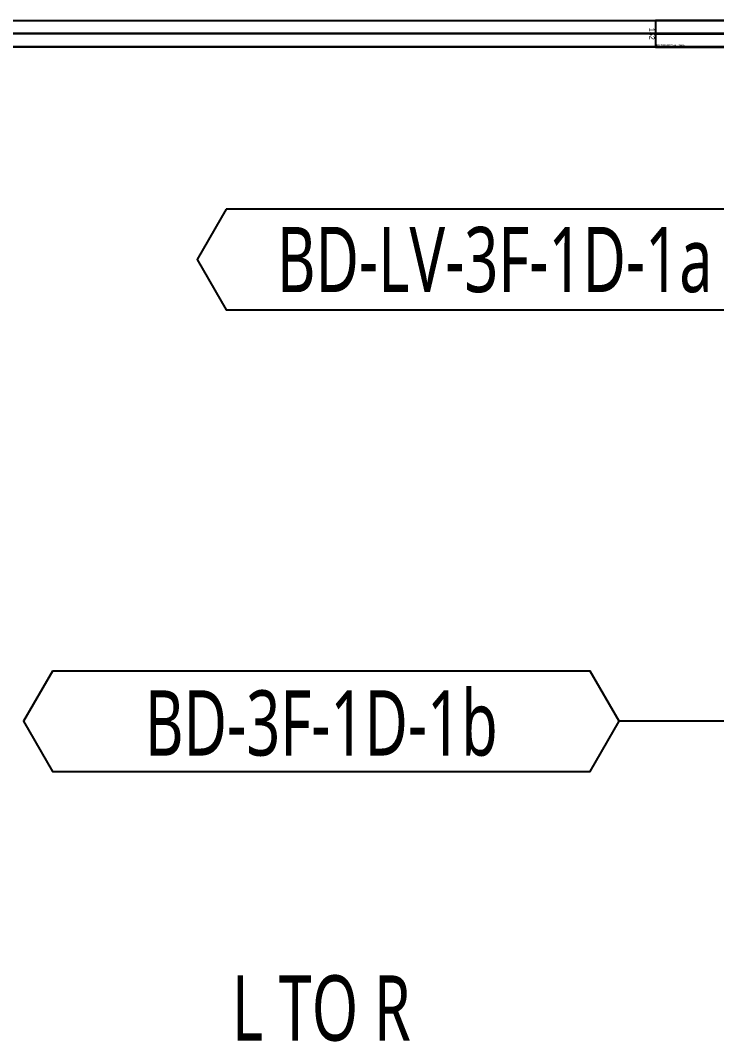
# Model space of a CAD drawing. Header units: millimetres. Extents: x 84228 to 374549, y -351975 to 847575.
# Drawn here: x 288803 to 292800, y 410385 to 416251 of the extents above; entities that cross this region are included whole.
import ezdxf
from ezdxf.enums import TextEntityAlignment as Align

# ---------------------------------------------------------------- set-up
doc = ezdxf.new("R2010")
doc.units = ezdxf.units.MM
doc.header["$LTSCALE"] = 150
doc.layers.get('Defpoints').update_dxf_attribs({"color": 150})
for name, color, linetype in [('-----27 Bus Duct_HV_IT BACK UP A', 7, 'Continuous'), ('-----27 Bus Duct_HV_IT BACK UP B', 3, 'Continuous'), ('-----99 Cable Schedule', 2, 'Continuous')]:
    doc.layers.add(name, color=color, linetype=linetype)
doc.styles.add('DH', font='malgun.ttf')
doc.styles.add('ELEC', font='Dotum.ttf')
doc.styles.get("Standard").update_dxf_attribs({"font": 'Dotum.ttf'})
doc.dimstyles.new('전기통신참고용-치수', dxfattribs={"dimscale": 15, "dimtxt": 2, "dimasz": 0, "dimexe": 0, "dimexo": 0, "dimgap": 0.4, "dimtad": 4, "dimdec": 0, "dimzin": 0, "dimdsep": 46, "dimtxsty": 'Standard', "dimblk": 'NONE', "dimcen": 0, "dimse1": 1, "dimse2": 1, "dimsd1": 1, "dimsd2": 1, "dimclrd": 8, "dimclre": 8, "dimclrt": 8, "dimadec": 0, "dimazin": 0, "dimtfac": 1, "dimtdec": 0, "dimtix": 1, "dimtmove": 2, "dimatfit": 0, "dimldrblk": 'NONE', "dimfxl": 2, "dimtolj": 1, "dimtzin": 0, "dimarcsym": 0})

# ---------------------------------------------------------------- blocks, each defined once
blk = doc.blocks.new('*D171')
at = {"layer": 'Defpoints', "color": 0, "transparency": 16777216}
for p in [(0, 9708.7), (152, 9708.7), (152, 9708.7)]:
    blk.add_point(p, dxfattribs=at)
at = {"color": 0, "transparency": 16777216, "insert": (76, 9687.7), "char_height": 30, "attachment_point": 5}
blk.add_mtext('\\A1;{\\C0;152}', dxfattribs=at)
blk = doc.blocks.new('_None')
blk = doc.blocks.new('*D172')
at = {"layer": 'Defpoints', "color": 0, "transparency": 16777216}
for p in [(152, 9708.7), (152, 9708.7), (152, -6491.3)]:
    blk.add_point(p, dxfattribs=at)
at = {"color": 0, "transparency": 16777216, "insert": (131, 1608.7), "char_height": 30, "attachment_point": 5, "rotation": 90}
blk.add_mtext('\\A1;{\\C0;16200}', dxfattribs=at)
blk = doc.blocks.new('*U368')
at = {"color": 1}
for p, q in [((390, 76), (270, -76)), ((270, 76), (390, -76)), ((-270, 0), (270, 0)), ((390, 0), (930, 0))]:
    blk.add_line(p, q, dxfattribs=at)
at = {"color": 0}
for points in [[(-270, -76), (270, -76), (270, 76), (-270, 76)], [(390, -76), (930, -76), (930, 76), (390, 76)]]:
    blk.add_lwpolyline(points, close=True, dxfattribs=at)
for points in [[(390, 76), (270, 76)], [(270, -76), (390, -76)]]:
    blk.add_lwpolyline(points, dxfattribs=at)
at = {"color": 1}
for points in [[(270, -46, -0.4142136), (272, -44), (312.8, -44, 0.4142136), (313.8, -43), (313.8, 43, 0.4142136), (312.8, 44), (272, 44, -0.4142136), (270, 46), (270, 76, -0.4142136), (271, 75), (271, 46, 0.4142136), (272, 45), (388, 45, 0.4142136), (389, 46), (389, 75, -0.4142136), (390, 76), (390, 46, -0.4142136), (388, 44), (347.2, 44, 0.4142136), (346.2, 43), (346.2, -43, 0.4142136), (347.2, -44), (388, -44, -0.4142136), (390, -46), (390, -76, -0.4142136), (389, -75), (389, -46, 0.4142136), (388, -45), (272, -45, 0.4142136), (271, -46), (271, -75, -0.4142136), (270, -76), (270, -76), (270, -76), (270, -76)], [(314.8, -43), (314.8, 43, -0.4142136), (315.8, 44), (344.2, 44, -0.4142136), (345.2, 43), (345.2, -43, -0.4142136), (344.2, -44), (315.8, -44, -0.4142136)], [(315.8, -42), (315.8, 42, -0.4142136), (316.8, 43), (321.15, 43, -0.4142136), (322.15, 42), (322.15, -42, -0.4142136), (321.15, -43), (316.8, -43, -0.4142136)], [(323.15, -42), (323.15, 42, -0.4142136), (324.15, 43), (328.5, 43, -0.4142136), (329.5, 42), (329.5, -42, -0.4142136), (328.5, -43), (324.15, -43, -0.4142136)], [(330.5, -42), (330.5, 42, -0.4142136), (331.5, 43), (335.85, 43, -0.4142136), (336.85, 42), (336.85, -42, -0.4142136), (335.85, -43), (331.5, -43, -0.4142136)], [(337.85, -42), (337.85, 42, -0.4142136), (338.85, 43), (343.2, 43, -0.4142136), (344.2, 42), (344.2, -42, -0.4142136), (343.2, -43), (338.85, -43, -0.4142136)]]:
    blk.add_lwpolyline(points, format="xyb", close=True, dxfattribs=at)
at = {"color": 0, "style": 'ELEC'}
blk.add_text('BD TEE(VERT)-AL 1000A', height=10, dxfattribs=at).set_placement((-265, -66), align=Align.MIDDLE_LEFT)
blk = doc.blocks.new('*U266')
at = {"color": 1}
blk.add_line((76, 28108.7), (76, -6491.3), dxfattribs=at)
at = {"color": 0}
blk.add_lwpolyline([(152, -6491.3), (0, -6491.3), (0, 28108.7), (152, 28108.7)], close=True, dxfattribs=at)
blk = doc.blocks.new('*U170')
at = {"color": 1}
blk.add_line((76, 9708.7), (76, -6491.3), dxfattribs=at)
at = {"color": 0}
blk.add_lwpolyline([(152, -6491.3), (0, -6491.3), (0, 9708.7), (152, 9708.7)], close=True, dxfattribs=at)
dim = blk.add_linear_dim(base=(152, 9708.7), p1=(0, 9708.7), p2=(152, 9708.7), text='{\\C0;<>}', dimstyle='전기통신참고용-치수', override={"dimtxsty": 'Standard', "dimclrd": 0, "dimclre": 0, "dimclrt": 0}, dxfattribs=at)
dim.commit()
dim.dimension.update_dxf_attribs({"geometry": '*D171', "text_midpoint": (76, 9687.7)})
dim = blk.add_linear_dim(base=(152, 9708.7), p1=(152, -6491.3), p2=(152, 9708.7), angle=90, text='{\\C0;<>}', dimstyle='전기통신참고용-치수', override={"dimtad": 1, "dimtxsty": 'Standard', "dimclrd": 0, "dimclre": 0, "dimclrt": 0}, dxfattribs=at)
dim.commit()
dim.dimension.update_dxf_attribs({"geometry": '*D172', "text_midpoint": (131, 1608.7)})

msp = doc.modelspace()

# ---------------------------------------------------------------- linework, layer by layer
at = {"layer": '-----99 Cable Schedule', "color": 1, "elevation": 0}
msp.add_lwpolyline([(289983.7, 415166.3), (289817, 414877.6), (289983.7, 414588.8), (293068.8, 414588.8), (293235.5, 414877.6), (293068.8, 415166.3)], close=True, dxfattribs=at)
at = {"layer": '-----99 Cable Schedule', "color": 1}
msp.add_lwpolyline([(288988.2, 412513.5), (288821.5, 412224.7), (288988.2, 411936), (292073.3, 411936), (292240, 412224.7), (292073.3, 412513.5)], close=True, dxfattribs=at)
msp.add_lwpolyline([(293093.5, 411097.1), (293094, 412224.7), (292240, 412224.7)], dxfattribs=at)

# ---------------------------------------------------------------- block references
at = {"layer": '-----27 Bus Duct_HV_IT BACK UP A', "rotation": 270}
msp.add_blockref('*U170', (282741.3, 416250.3), dxfattribs=at)
at = {"layer": '-----27 Bus Duct_HV_IT BACK UP A'}
msp.add_blockref('*U368', (292720, 416174.3), dxfattribs=at)
at = {"layer": '-----27 Bus Duct_HV_IT BACK UP B', "rotation": 270}
msp.add_blockref('*U266', (282741.3, 416251), dxfattribs=at)

# ---------------------------------------------------------------- texts
at = {"layer": '-----99 Cable Schedule', "color": 2, "style": 'DH', "width": 0.7}
for s, p in [('BD-LV-3F-1D-1a', (291526.3, 414877.6)), ('BD-3F-1D-1b', (290530.8, 412224.7)), ('L TO R', (290530.8, 410578))]:
    msp.add_text(s, height=375, dxfattribs=at).set_placement(p, align=Align.MIDDLE)

doc.saveas('drawing.dxf')
